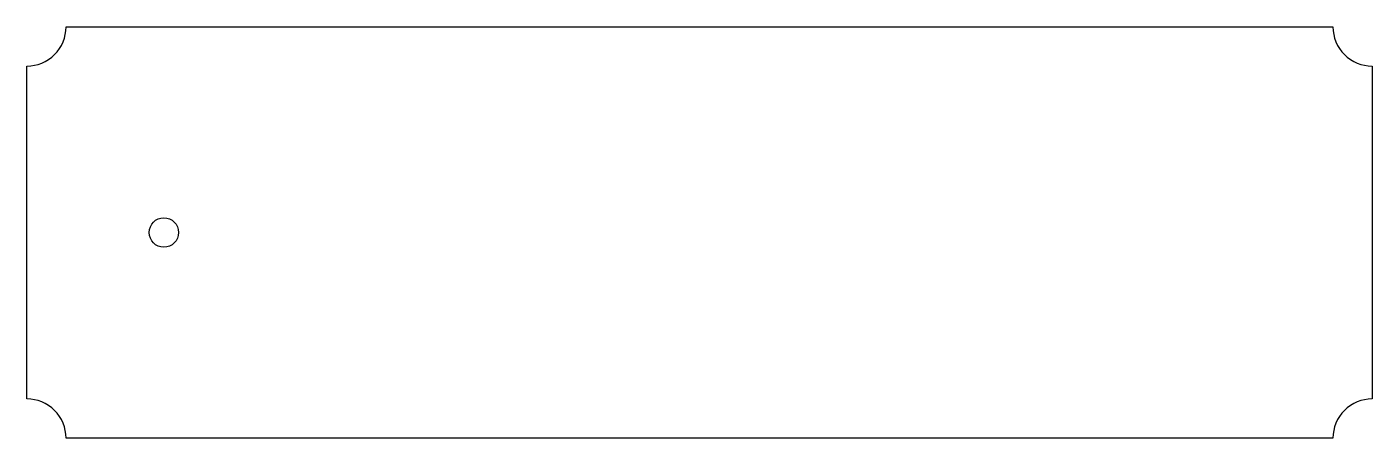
# Model space of a CAD drawing. Extents: x 0 to 688, y 0 to 210.
import ezdxf

# ---------------------------------------------------------------- set-up
doc = ezdxf.new("R2010")
doc.units = 0
doc.layers.get('0').update_dxf_attribs({"color": 2, "linetype": 'CONTINUOUS'})

msp = doc.modelspace()

# ---------------------------------------------------------------- linework, layer by layer
at = {"color": 2, "linetype": 'CONTINUOUS'}
for points in [[(0, 20), (0, 190, 0.414214), (20, 210), (667.5, 210, 0.414214), (687.5, 190), (687.5, 20, 0.414214), (667.5, 0), (20, 0, 0.414214)], [(62.5, 105, -1), (77.5, 105, -1)]]:
    msp.add_lwpolyline(points, format="xyb", close=True, dxfattribs=at)

doc.saveas('drawing.dxf')
